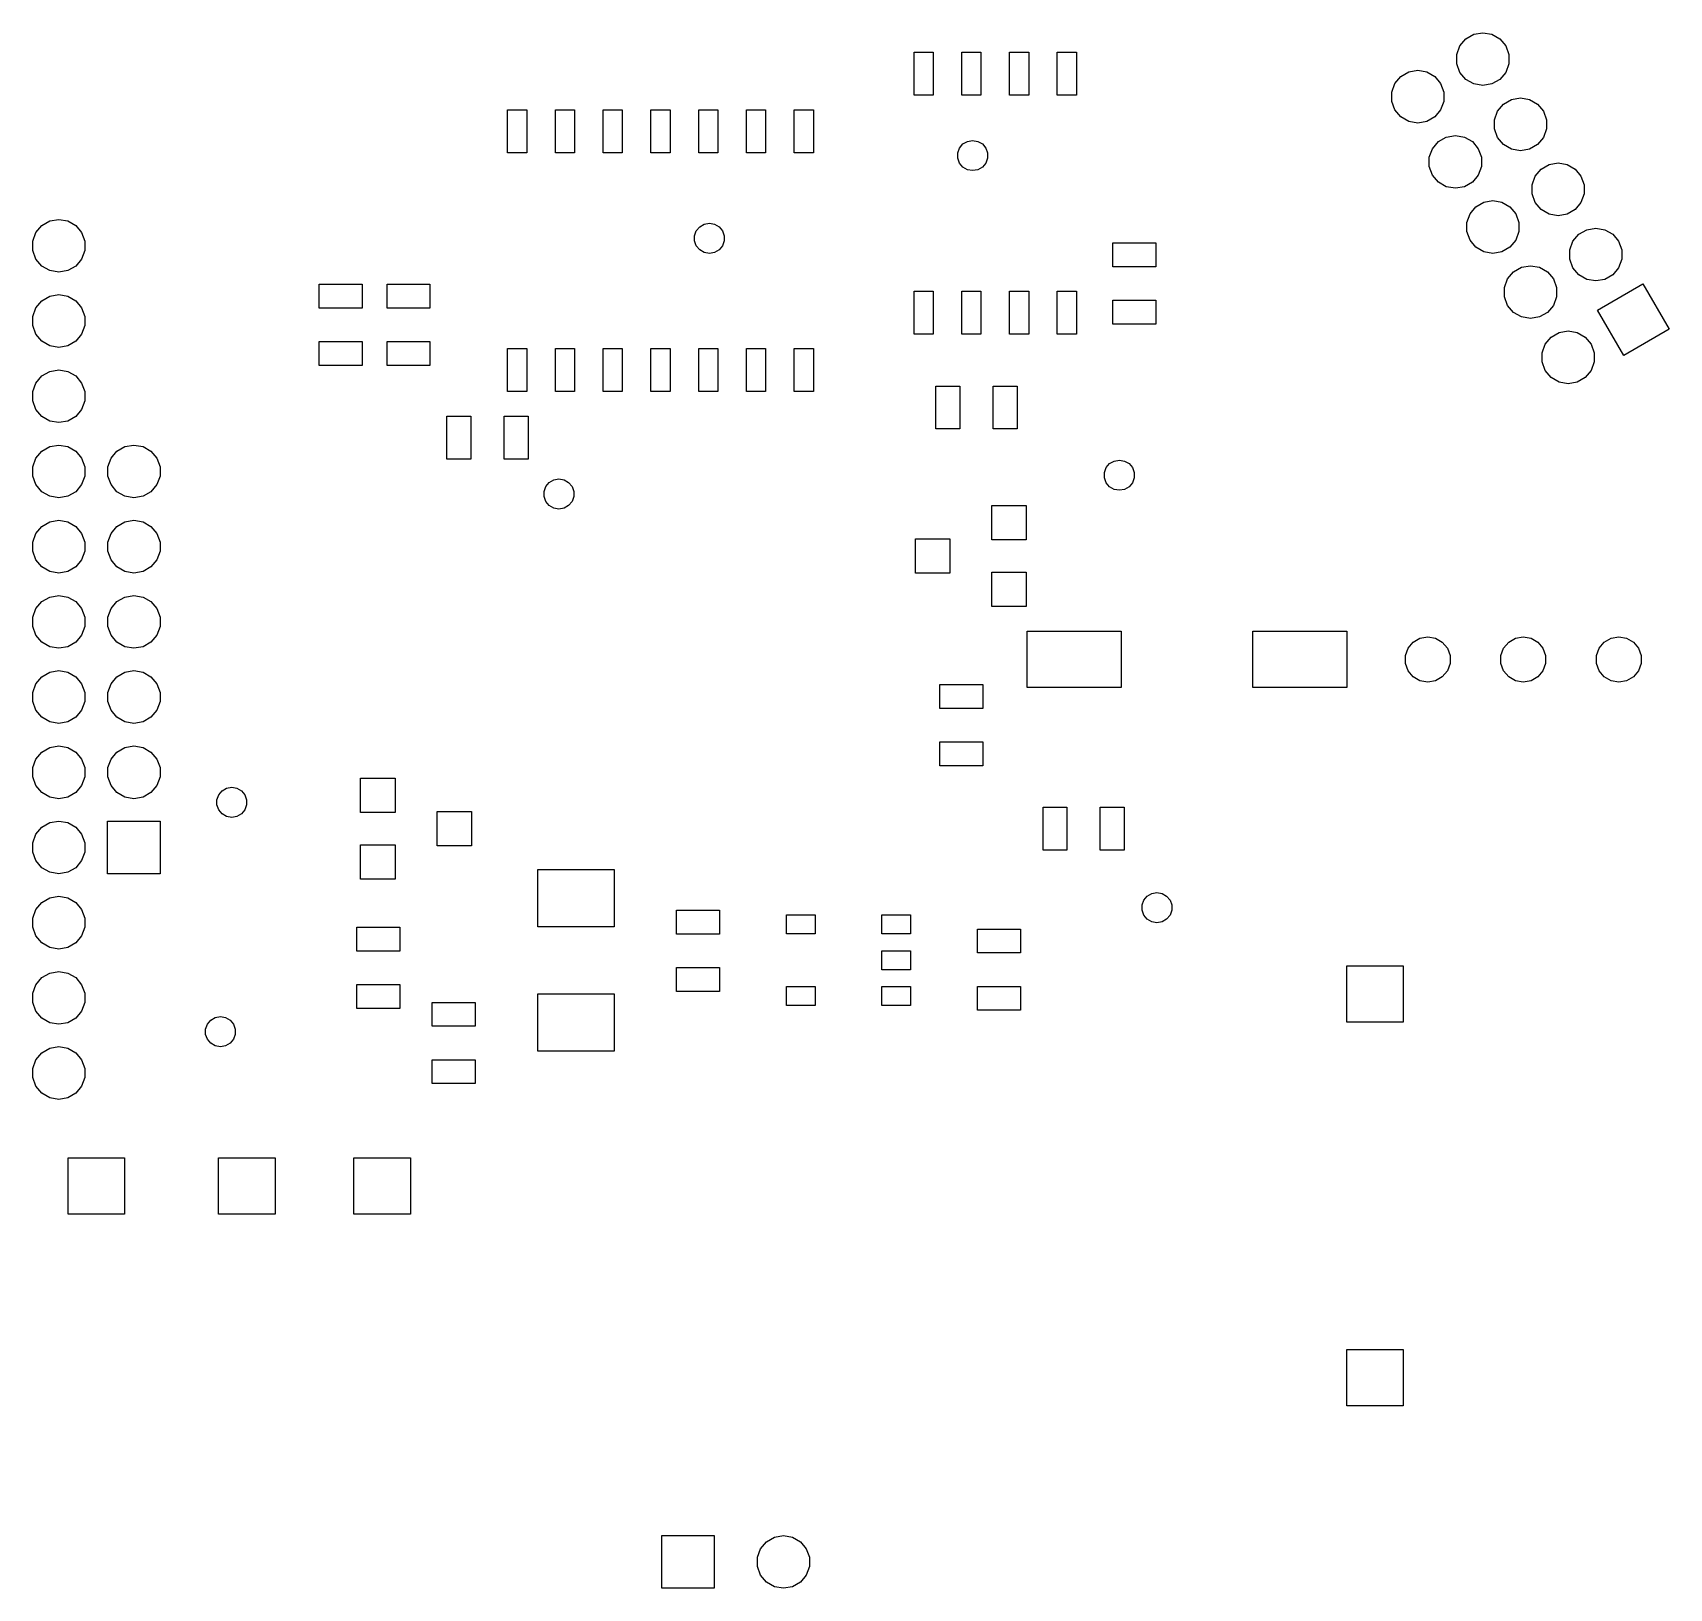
# Model space of a CAD drawing. Extents: x 181.3 to 224.8, y -124.7 to -83.3.
import ezdxf

# ---------------------------------------------------------------- set-up
doc = ezdxf.new("R2010")
doc.units = 0
doc.header["$MEASUREMENT"] = 0
doc.layers.add('BLACK', color=7, linetype='CONTINUOUS')

msp = doc.modelspace()

# ---------------------------------------------------------------- linework, layer by layer
at = {"layer": 'Black'}
for p, q in [((219.257, -83.6846), (219.414, -83.4976)), ((219.414, -83.4976), (219.626, -83.3756)), ((219.626, -83.3756), (219.866, -83.3332)), ((219.866, -83.3332), (220.106, -83.3756)), ((220.106, -83.3756), (220.318, -83.4976)), ((220.318, -83.4976), (220.475, -83.6846)), ((204.741, -84.9965), (204.741, -83.8535)), ((204.741, -83.8535), (205.249, -83.8535)), ((205.249, -83.8535), (205.249, -84.9965)), ((206.011, -84.9965), (206.011, -83.8535)), ((206.011, -83.8535), (206.519, -83.8535)), ((206.519, -83.8535), (206.519, -84.9965)), ((207.281, -84.9965), (207.281, -83.8535)), ((207.281, -83.8535), (207.789, -83.8535)), ((207.789, -83.8535), (207.789, -84.9965)), ((208.551, -84.9965), (208.551, -83.8535)), ((208.551, -83.8535), (209.059, -83.8535)), ((209.059, -83.8535), (209.059, -84.9965)), ((219.174, -83.9139), (219.257, -83.6846)), ((219.174, -84.1579), (219.174, -83.9139)), ((220.475, -83.6846), (220.558, -83.9139)), ((220.558, -83.9139), (220.558, -84.1579)), ((217.682, -84.4976), (217.894, -84.3756)), ((217.894, -84.3756), (218.134, -84.3332)), ((218.134, -84.3332), (218.374, -84.3756)), ((218.374, -84.3756), (218.586, -84.4976)), ((219.257, -84.3872), (219.174, -84.1579)), ((219.414, -84.5742), (219.257, -84.3872)), ((220.475, -84.3872), (220.318, -84.5742)), ((220.558, -84.1579), (220.475, -84.3872)), ((217.442, -84.9139), (217.525, -84.6846)), ((217.525, -84.6846), (217.682, -84.4976)), ((218.586, -84.4976), (218.743, -84.6846)), ((218.743, -84.6846), (218.826, -84.9139)), ((219.626, -84.6962), (219.414, -84.5742)), ((219.866, -84.7386), (219.626, -84.6962)), ((220.106, -84.6962), (219.866, -84.7386)), ((220.318, -84.5742), (220.106, -84.6962)), ((205.249, -84.9965), (204.741, -84.9965)), ((206.519, -84.9965), (206.011, -84.9965)), ((207.789, -84.9965), (207.281, -84.9965)), ((209.059, -84.9965), (208.551, -84.9965)), ((217.442, -85.1579), (217.442, -84.9139)), ((217.525, -85.3872), (217.442, -85.1579)), ((218.826, -85.1579), (218.743, -85.3872)), ((218.826, -84.9139), (218.826, -85.1579)), ((220.257, -85.4166), (220.414, -85.2297)), ((220.414, -85.2297), (220.626, -85.1077)), ((220.626, -85.1077), (220.866, -85.0653)), ((220.866, -85.0653), (221.106, -85.1077)), ((221.106, -85.1077), (221.318, -85.2297)), ((221.318, -85.2297), (221.475, -85.4166)), ((193.936, -86.5235), (193.936, -85.3805)), ((193.936, -85.3805), (194.444, -85.3805)), ((194.444, -85.3805), (194.444, -86.5235)), ((195.206, -86.5235), (195.206, -85.3805)), ((195.206, -85.3805), (195.714, -85.3805)), ((195.714, -85.3805), (195.714, -86.5235)), ((196.476, -86.5235), (196.476, -85.3805)), ((196.476, -85.3805), (196.984, -85.3805)), ((196.984, -85.3805), (196.984, -86.5235)), ((197.746, -86.5235), (197.746, -85.3805)), ((197.746, -85.3805), (198.254, -85.3805)), ((198.254, -85.3805), (198.254, -86.5235)), ((199.016, -86.5235), (199.016, -85.3805)), ((199.016, -85.3805), (199.524, -85.3805)), ((199.524, -85.3805), (199.524, -86.5235)), ((200.286, -86.5235), (200.286, -85.3805)), ((200.286, -85.3805), (200.794, -85.3805)), ((200.794, -85.3805), (200.794, -86.5235)), ((201.556, -86.5235), (201.556, -85.3805)), ((201.556, -85.3805), (202.064, -85.3805)), ((202.064, -85.3805), (202.064, -86.5235)), ((217.682, -85.5742), (217.525, -85.3872)), ((217.894, -85.6962), (217.682, -85.5742)), ((218.134, -85.7386), (217.894, -85.6962)), ((218.374, -85.6962), (218.134, -85.7386)), ((218.586, -85.5742), (218.374, -85.6962)), ((218.743, -85.3872), (218.586, -85.5742)), ((220.174, -85.6459), (220.257, -85.4166)), ((220.174, -85.89), (220.174, -85.6459)), ((221.475, -85.4166), (221.558, -85.6459)), ((221.558, -85.6459), (221.558, -85.89)), ((218.682, -86.2297), (218.894, -86.1077)), ((218.894, -86.1077), (219.134, -86.0653)), ((219.134, -86.0653), (219.374, -86.1077)), ((219.374, -86.1077), (219.586, -86.2297)), ((220.257, -86.1193), (220.174, -85.89)), ((220.414, -86.3062), (220.257, -86.1193)), ((221.475, -86.1193), (221.318, -86.3062)), ((221.558, -85.89), (221.475, -86.1193)), ((194.444, -86.5235), (193.936, -86.5235)), ((195.714, -86.5235), (195.206, -86.5235)), ((196.984, -86.5235), (196.476, -86.5235)), ((198.254, -86.5235), (197.746, -86.5235)), ((199.524, -86.5235), (199.016, -86.5235)), ((200.794, -86.5235), (200.286, -86.5235)), ((202.064, -86.5235), (201.556, -86.5235)), ((205.905, -86.5303), (205.952, -86.3992)), ((205.905, -86.6697), (205.905, -86.5303)), ((205.952, -86.3992), (206.042, -86.2924)), ((206.042, -86.2924), (206.163, -86.2227)), ((206.163, -86.2227), (206.3, -86.1985)), ((206.3, -86.1985), (206.437, -86.2227)), ((206.437, -86.2227), (206.558, -86.2924)), ((206.558, -86.2924), (206.648, -86.3992)), ((206.648, -86.3992), (206.695, -86.5303)), ((206.695, -86.5303), (206.695, -86.6697)), ((218.442, -86.6459), (218.525, -86.4166)), ((218.525, -86.4166), (218.682, -86.2297)), ((219.586, -86.2297), (219.743, -86.4166)), ((219.743, -86.4166), (219.826, -86.6459)), ((220.626, -86.4282), (220.414, -86.3062)), ((220.866, -86.4706), (220.626, -86.4282)), ((221.106, -86.4282), (220.866, -86.4706)), ((221.318, -86.3062), (221.106, -86.4282)), ((205.952, -86.8008), (205.905, -86.6697)), ((206.042, -86.9076), (205.952, -86.8008)), ((206.163, -86.9773), (206.042, -86.9076)), ((206.3, -87.0015), (206.163, -86.9773)), ((206.437, -86.9773), (206.3, -87.0015)), ((206.558, -86.9076), (206.437, -86.9773)), ((206.648, -86.8008), (206.558, -86.9076)), ((206.695, -86.6697), (206.648, -86.8008)), ((218.442, -86.89), (218.442, -86.6459)), ((218.525, -87.1193), (218.442, -86.89)), ((219.826, -86.89), (219.743, -87.1193)), ((219.826, -86.6459), (219.826, -86.89)), ((221.257, -87.1487), (221.414, -86.9617)), ((221.414, -86.9617), (221.626, -86.8397)), ((221.626, -86.8397), (221.866, -86.7973)), ((221.866, -86.7973), (222.106, -86.8397)), ((222.106, -86.8397), (222.318, -86.9617)), ((222.318, -86.9617), (222.475, -87.1487)), ((218.682, -87.3062), (218.525, -87.1193)), ((218.894, -87.4282), (218.682, -87.3062)), ((219.134, -87.4706), (218.894, -87.4282)), ((219.374, -87.4282), (219.134, -87.4706)), ((219.586, -87.3062), (219.374, -87.4282)), ((219.743, -87.1193), (219.586, -87.3062)), ((221.174, -87.378), (221.257, -87.1487)), ((221.174, -87.622), (221.174, -87.378)), ((222.475, -87.1487), (222.558, -87.378)), ((222.558, -87.378), (222.558, -87.622)), ((219.682, -87.9617), (219.894, -87.8397)), ((219.894, -87.8397), (220.134, -87.7973)), ((220.134, -87.7973), (220.374, -87.8397)), ((220.374, -87.8397), (220.586, -87.9617)), ((221.257, -87.8513), (221.174, -87.622)), ((221.414, -88.0383), (221.257, -87.8513)), ((222.475, -87.8513), (222.318, -88.0383)), ((222.558, -87.622), (222.475, -87.8513)), ((181.76, -88.3397), (182, -88.2973)), ((182, -88.2973), (182.24, -88.3397)), ((219.442, -88.378), (219.525, -88.1487)), ((219.525, -88.1487), (219.682, -87.9617)), ((220.586, -87.9617), (220.743, -88.1487)), ((220.743, -88.1487), (220.826, -88.378)), ((221.626, -88.1603), (221.414, -88.0383)), ((221.866, -88.2027), (221.626, -88.1603)), ((222.106, -88.1603), (221.866, -88.2027)), ((222.318, -88.0383), (222.106, -88.1603)), ((181.308, -88.878), (181.391, -88.6487)), ((181.391, -88.6487), (181.548, -88.4617)), ((181.548, -88.4617), (181.76, -88.3397)), ((182.24, -88.3397), (182.452, -88.4617)), ((182.452, -88.4617), (182.609, -88.6487)), ((182.609, -88.6487), (182.692, -88.878)), ((198.905, -88.7303), (198.952, -88.5992)), ((198.905, -88.8697), (198.905, -88.7303)), ((198.952, -88.5992), (199.042, -88.4924)), ((199.042, -88.4924), (199.163, -88.4227)), ((199.163, -88.4227), (199.3, -88.3985)), ((199.3, -88.3985), (199.437, -88.4227)), ((199.437, -88.4227), (199.558, -88.4924)), ((199.558, -88.4924), (199.648, -88.5992)), ((199.648, -88.5992), (199.695, -88.7303)), ((199.695, -88.7303), (199.695, -88.8697)), ((219.442, -88.622), (219.442, -88.378)), ((219.525, -88.8513), (219.442, -88.622)), ((220.826, -88.622), (220.743, -88.8513)), ((220.826, -88.378), (220.826, -88.622)), ((222.257, -88.8807), (222.414, -88.6938)), ((222.414, -88.6938), (222.626, -88.5718)), ((222.626, -88.5718), (222.866, -88.5294)), ((222.866, -88.5294), (223.106, -88.5718)), ((223.106, -88.5718), (223.318, -88.6938)), ((223.318, -88.6938), (223.475, -88.8807)), ((181.308, -89.122), (181.308, -88.878)), ((181.391, -89.3513), (181.308, -89.122)), ((182.692, -89.122), (182.609, -89.3513)), ((182.692, -88.878), (182.692, -89.122)), ((198.952, -89.0008), (198.905, -88.8697)), ((199.042, -89.1076), (198.952, -89.0008)), ((199.163, -89.1773), (199.042, -89.1076)), ((199.3, -89.2015), (199.163, -89.1773)), ((199.437, -89.1773), (199.3, -89.2015)), ((199.558, -89.1076), (199.437, -89.1773)), ((199.648, -89.0008), (199.558, -89.1076)), ((199.695, -88.8697), (199.648, -89.0008)), ((210.028, -89.5555), (210.028, -88.9205)), ((210.028, -88.9205), (211.171, -88.9205)), ((211.171, -88.9205), (211.171, -89.5555)), ((219.682, -89.0383), (219.525, -88.8513)), ((219.894, -89.1603), (219.682, -89.0383)), ((220.134, -89.2027), (219.894, -89.1603)), ((220.374, -89.1603), (220.134, -89.2027)), ((220.586, -89.0383), (220.374, -89.1603)), ((220.743, -88.8513), (220.586, -89.0383)), ((222.174, -89.11), (222.257, -88.8807)), ((222.174, -89.3541), (222.174, -89.11)), ((223.475, -88.8807), (223.558, -89.11)), ((223.558, -89.11), (223.558, -89.3541)), ((181.548, -89.5383), (181.391, -89.3513)), ((181.76, -89.6603), (181.548, -89.5383)), ((182.452, -89.5383), (182.24, -89.6603)), ((182.609, -89.3513), (182.452, -89.5383)), ((211.171, -89.5555), (210.028, -89.5555)), ((220.682, -89.6938), (220.894, -89.5718)), ((220.894, -89.5718), (221.134, -89.5294)), ((221.134, -89.5294), (221.374, -89.5718)), ((221.374, -89.5718), (221.586, -89.6938)), ((222.257, -89.5834), (222.174, -89.3541)), ((222.414, -89.7703), (222.257, -89.5834)), ((223.475, -89.5834), (223.318, -89.7703)), ((223.558, -89.3541), (223.475, -89.5834)), ((182, -89.7027), (181.76, -89.6603)), ((182.24, -89.6603), (182, -89.7027)), ((188.928, -90.6555), (188.928, -90.0205)), ((188.928, -90.0205), (190.071, -90.0205)), ((190.071, -90.0205), (190.071, -90.6555)), ((190.728, -90.6555), (190.728, -90.0205)), ((190.728, -90.0205), (191.871, -90.0205)), ((191.871, -90.0205), (191.871, -90.6555)), ((220.442, -90.11), (220.525, -89.8807)), ((220.525, -89.8807), (220.682, -89.6938)), ((221.586, -89.6938), (221.743, -89.8807)), ((221.743, -89.8807), (221.826, -90.11)), ((222.626, -89.8923), (222.414, -89.7703)), ((222.866, -89.9347), (222.626, -89.8923)), ((223.106, -89.8923), (222.866, -89.9347)), ((222.91, -90.7079), (224.122, -90.0079)), ((223.318, -89.7703), (223.106, -89.8923)), ((224.122, -90.0079), (224.822, -91.2203)), ((181.391, -90.6487), (181.548, -90.4617)), ((181.548, -90.4617), (181.76, -90.3397)), ((181.76, -90.3397), (182, -90.2973)), ((182, -90.2973), (182.24, -90.3397)), ((182.24, -90.3397), (182.452, -90.4617)), ((182.452, -90.4617), (182.609, -90.6487)), ((204.741, -91.3465), (204.741, -90.2035)), ((204.741, -90.2035), (205.249, -90.2035)), ((205.249, -90.2035), (205.249, -91.3465)), ((206.011, -91.3465), (206.011, -90.2035)), ((206.011, -90.2035), (206.519, -90.2035)), ((206.519, -90.2035), (206.519, -91.3465)), ((207.281, -91.3465), (207.281, -90.2035)), ((207.281, -90.2035), (207.789, -90.2035)), ((207.789, -90.2035), (207.789, -91.3465)), ((208.551, -91.3465), (208.551, -90.2035)), ((208.551, -90.2035), (209.059, -90.2035)), ((209.059, -90.2035), (209.059, -91.3465)), ((210.028, -91.0795), (210.028, -90.4445)), ((210.028, -90.4445), (211.171, -90.4445)), ((211.171, -90.4445), (211.171, -91.0795)), ((220.442, -90.3541), (220.442, -90.11)), ((220.525, -90.5834), (220.442, -90.3541)), ((221.826, -90.3541), (221.743, -90.5834)), ((221.826, -90.11), (221.826, -90.3541)), ((181.308, -90.878), (181.391, -90.6487)), ((181.308, -91.122), (181.308, -90.878)), ((182.609, -90.6487), (182.692, -90.878)), ((182.692, -90.878), (182.692, -91.122)), ((190.071, -90.6555), (188.928, -90.6555)), ((191.871, -90.6555), (190.728, -90.6555)), ((220.682, -90.7703), (220.525, -90.5834)), ((220.894, -90.8923), (220.682, -90.7703)), ((221.134, -90.9347), (220.894, -90.8923)), ((221.374, -90.8923), (221.134, -90.9347)), ((221.586, -90.7703), (221.374, -90.8923)), ((221.743, -90.5834), (221.586, -90.7703)), ((223.61, -91.9203), (222.91, -90.7079)), ((181.391, -91.3513), (181.308, -91.122)), ((181.548, -91.5383), (181.391, -91.3513)), ((182.609, -91.3513), (182.452, -91.5383)), ((182.692, -91.122), (182.609, -91.3513)), ((205.249, -91.3465), (204.741, -91.3465)), ((206.519, -91.3465), (206.011, -91.3465)), ((207.789, -91.3465), (207.281, -91.3465)), ((209.059, -91.3465), (208.551, -91.3465)), ((211.171, -91.0795), (210.028, -91.0795)), ((221.682, -91.4258), (221.894, -91.3038)), ((221.894, -91.3038), (222.134, -91.2614)), ((222.134, -91.2614), (222.374, -91.3038)), ((222.374, -91.3038), (222.586, -91.4258)), ((224.822, -91.2203), (223.61, -91.9203)), ((181.76, -91.6603), (181.548, -91.5383)), ((182, -91.7027), (181.76, -91.6603)), ((182.24, -91.6603), (182, -91.7027)), ((182.452, -91.5383), (182.24, -91.6603)), ((188.928, -92.1795), (188.928, -91.5445)), ((188.928, -91.5445), (190.071, -91.5445)), ((190.071, -91.5445), (190.071, -92.1795)), ((190.728, -92.1795), (190.728, -91.5445)), ((190.728, -91.5445), (191.871, -91.5445)), ((191.871, -91.5445), (191.871, -92.1795)), ((193.936, -92.8735), (193.936, -91.7305)), ((193.936, -91.7305), (194.444, -91.7305)), ((194.444, -91.7305), (194.444, -92.8735)), ((195.206, -92.8735), (195.206, -91.7305)), ((195.206, -91.7305), (195.714, -91.7305)), ((195.714, -91.7305), (195.714, -92.8735)), ((196.476, -92.8735), (196.476, -91.7305)), ((196.476, -91.7305), (196.984, -91.7305)), ((196.984, -91.7305), (196.984, -92.8735)), ((197.746, -92.8735), (197.746, -91.7305)), ((197.746, -91.7305), (198.254, -91.7305)), ((198.254, -91.7305), (198.254, -92.8735)), ((199.016, -92.8735), (199.016, -91.7305)), ((199.016, -91.7305), (199.524, -91.7305)), ((199.524, -91.7305), (199.524, -92.8735)), ((200.286, -92.8735), (200.286, -91.7305)), ((200.286, -91.7305), (200.794, -91.7305)), ((200.794, -91.7305), (200.794, -92.8735)), ((201.556, -92.8735), (201.556, -91.7305)), ((201.556, -91.7305), (202.064, -91.7305)), ((202.064, -91.7305), (202.064, -92.8735)), ((221.442, -91.8421), (221.525, -91.6128)), ((221.525, -91.6128), (221.682, -91.4258)), ((222.586, -91.4258), (222.743, -91.6128)), ((222.743, -91.6128), (222.826, -91.8421)), ((190.071, -92.1795), (188.928, -92.1795)), ((191.871, -92.1795), (190.728, -92.1795)), ((221.442, -92.0861), (221.442, -91.8421)), ((221.525, -92.3154), (221.442, -92.0861)), ((222.826, -92.0861), (222.743, -92.3154)), ((222.826, -91.8421), (222.826, -92.0861)), ((181.308, -92.878), (181.391, -92.6487)), ((181.391, -92.6487), (181.548, -92.4617)), ((181.548, -92.4617), (181.76, -92.3397)), ((181.76, -92.3397), (182, -92.2973)), ((182, -92.2973), (182.24, -92.3397)), ((182.24, -92.3397), (182.452, -92.4617)), ((182.452, -92.4617), (182.609, -92.6487)), ((182.609, -92.6487), (182.692, -92.878)), ((221.682, -92.5024), (221.525, -92.3154)), ((221.894, -92.6244), (221.682, -92.5024)), ((222.134, -92.6668), (221.894, -92.6244)), ((222.374, -92.6244), (222.134, -92.6668)), ((222.586, -92.5024), (222.374, -92.6244)), ((222.743, -92.3154), (222.586, -92.5024)), ((181.308, -93.122), (181.308, -92.878)), ((182.692, -92.878), (182.692, -93.122)), ((194.444, -92.8735), (193.936, -92.8735)), ((195.714, -92.8735), (195.206, -92.8735)), ((196.984, -92.8735), (196.476, -92.8735)), ((198.254, -92.8735), (197.746, -92.8735)), ((199.524, -92.8735), (199.016, -92.8735)), ((200.794, -92.8735), (200.286, -92.8735)), ((202.064, -92.8735), (201.556, -92.8735)), ((205.32, -93.8715), (205.32, -92.7285)), ((205.32, -92.7285), (205.956, -92.7285)), ((205.956, -92.7285), (205.956, -93.8715)), ((206.844, -93.8715), (206.844, -92.7285)), ((206.844, -92.7285), (207.48, -92.7285)), ((207.48, -92.7285), (207.48, -93.8715)), ((181.391, -93.3513), (181.308, -93.122)), ((181.548, -93.5383), (181.391, -93.3513)), ((181.76, -93.6603), (181.548, -93.5383)), ((182.452, -93.5383), (182.24, -93.6603)), ((182.609, -93.3513), (182.452, -93.5383)), ((182.692, -93.122), (182.609, -93.3513)), ((192.32, -94.6715), (192.32, -93.5285)), ((192.32, -93.5285), (192.956, -93.5285)), ((192.956, -93.5285), (192.956, -94.6715)), ((193.844, -94.6715), (193.844, -93.5285)), ((193.844, -93.5285), (194.48, -93.5285)), ((194.48, -93.5285), (194.48, -94.6715)), ((182, -93.7027), (181.76, -93.6603)), ((182.24, -93.6603), (182, -93.7027)), ((205.956, -93.8715), (205.32, -93.8715)), ((207.48, -93.8715), (206.844, -93.8715)), ((181.548, -94.4617), (181.76, -94.3397)), ((181.76, -94.3397), (182, -94.2973)), ((182, -94.2973), (182.24, -94.3397)), ((182.24, -94.3397), (182.452, -94.4617)), ((183.548, -94.4617), (183.76, -94.3397)), ((183.76, -94.3397), (184, -94.2973)), ((184, -94.2973), (184.24, -94.3397)), ((184.24, -94.3397), (184.452, -94.4617)), ((181.308, -94.878), (181.391, -94.6487)), ((181.391, -94.6487), (181.548, -94.4617)), ((182.452, -94.4617), (182.609, -94.6487)), ((182.609, -94.6487), (182.692, -94.878)), ((183.308, -94.878), (183.391, -94.6487)), ((183.391, -94.6487), (183.548, -94.4617)), ((184.452, -94.4617), (184.609, -94.6487)), ((184.609, -94.6487), (184.692, -94.878)), ((192.956, -94.6715), (192.32, -94.6715)), ((194.48, -94.6715), (193.844, -94.6715)), ((209.852, -94.8992), (209.942, -94.7924)), ((209.942, -94.7924), (210.063, -94.7227)), ((210.063, -94.7227), (210.2, -94.6985)), ((210.2, -94.6985), (210.337, -94.7227)), ((210.337, -94.7227), (210.458, -94.7924)), ((210.458, -94.7924), (210.548, -94.8992)), ((181.308, -95.122), (181.308, -94.878)), ((181.391, -95.3513), (181.308, -95.122)), ((182.692, -95.122), (182.609, -95.3513)), ((182.692, -94.878), (182.692, -95.122)), ((183.308, -95.122), (183.308, -94.878)), ((183.391, -95.3513), (183.308, -95.122)), ((184.692, -95.122), (184.609, -95.3513)), ((184.692, -94.878), (184.692, -95.122)), ((194.952, -95.3992), (195.042, -95.2924)), ((195.042, -95.2924), (195.163, -95.2227)), ((195.163, -95.2227), (195.3, -95.1985)), ((195.3, -95.1985), (195.437, -95.2227)), ((195.437, -95.2227), (195.558, -95.2924)), ((195.558, -95.2924), (195.648, -95.3992)), ((209.805, -95.0303), (209.852, -94.8992)), ((209.805, -95.1697), (209.805, -95.0303)), ((209.852, -95.3008), (209.805, -95.1697)), ((210.548, -94.8992), (210.595, -95.0303)), ((210.595, -95.1697), (210.548, -95.3008)), ((210.595, -95.0303), (210.595, -95.1697)), ((181.548, -95.5383), (181.391, -95.3513)), ((181.76, -95.6603), (181.548, -95.5383)), ((182, -95.7027), (181.76, -95.6603)), ((182.24, -95.6603), (182, -95.7027)), ((182.452, -95.5383), (182.24, -95.6603)), ((182.609, -95.3513), (182.452, -95.5383)), ((183.548, -95.5383), (183.391, -95.3513)), ((183.76, -95.6603), (183.548, -95.5383)), ((184, -95.7027), (183.76, -95.6603)), ((184.24, -95.6603), (184, -95.7027)), ((184.452, -95.5383), (184.24, -95.6603)), ((184.609, -95.3513), (184.452, -95.5383)), ((194.905, -95.5303), (194.952, -95.3992)), ((194.905, -95.6697), (194.905, -95.5303)), ((194.952, -95.8008), (194.905, -95.6697)), ((195.648, -95.3992), (195.695, -95.5303)), ((195.695, -95.6697), (195.648, -95.8008)), ((195.695, -95.5303), (195.695, -95.6697)), ((209.942, -95.4076), (209.852, -95.3008)), ((210.063, -95.4773), (209.942, -95.4076)), ((210.2, -95.5015), (210.063, -95.4773)), ((210.337, -95.4773), (210.2, -95.5015)), ((210.458, -95.4076), (210.337, -95.4773)), ((210.548, -95.3008), (210.458, -95.4076)), ((195.042, -95.9076), (194.952, -95.8008)), ((195.163, -95.9773), (195.042, -95.9076)), ((195.3, -96.0015), (195.163, -95.9773)), ((195.437, -95.9773), (195.3, -96.0015)), ((195.558, -95.9076), (195.437, -95.9773)), ((195.648, -95.8008), (195.558, -95.9076)), ((206.809, -96.8182), (206.809, -95.9038)), ((206.809, -95.9038), (207.723, -95.9038)), ((207.723, -95.9038), (207.723, -96.8182)), ((181.391, -96.6487), (181.548, -96.4617)), ((181.548, -96.4617), (181.76, -96.3397)), ((181.76, -96.3397), (182, -96.2973)), ((182, -96.2973), (182.24, -96.3397)), ((182.24, -96.3397), (182.452, -96.4617)), ((182.452, -96.4617), (182.609, -96.6487)), ((183.391, -96.6487), (183.548, -96.4617)), ((183.548, -96.4617), (183.76, -96.3397)), ((183.76, -96.3397), (184, -96.2973)), ((184, -96.2973), (184.24, -96.3397)), ((184.24, -96.3397), (184.452, -96.4617)), ((184.452, -96.4617), (184.609, -96.6487)), ((181.308, -96.878), (181.391, -96.6487)), ((181.308, -97.122), (181.308, -96.878)), ((182.609, -96.6487), (182.692, -96.878)), ((182.692, -96.878), (182.692, -97.122)), ((183.308, -96.878), (183.391, -96.6487)), ((183.308, -97.122), (183.308, -96.878)), ((184.609, -96.6487), (184.692, -96.878)), ((184.692, -96.878), (184.692, -97.122)), ((204.777, -97.7072), (204.777, -96.7928)), ((204.777, -96.7928), (205.691, -96.7928)), ((205.691, -96.7928), (205.691, -97.7072)), ((207.723, -96.8182), (206.809, -96.8182)), ((181.391, -97.3513), (181.308, -97.122)), ((181.548, -97.5383), (181.391, -97.3513)), ((182.609, -97.3513), (182.452, -97.5383)), ((182.692, -97.122), (182.609, -97.3513)), ((183.391, -97.3513), (183.308, -97.122)), ((183.548, -97.5383), (183.391, -97.3513)), ((184.609, -97.3513), (184.452, -97.5383)), ((184.692, -97.122), (184.609, -97.3513)), ((181.76, -97.6603), (181.548, -97.5383)), ((182, -97.7027), (181.76, -97.6603)), ((182.24, -97.6603), (182, -97.7027)), ((182.452, -97.5383), (182.24, -97.6603)), ((183.76, -97.6603), (183.548, -97.5383)), ((184, -97.7027), (183.76, -97.6603)), ((184.24, -97.6603), (184, -97.7027)), ((184.452, -97.5383), (184.24, -97.6603)), ((205.691, -97.7072), (204.777, -97.7072)), ((206.809, -98.5962), (206.809, -97.6818)), ((206.809, -97.6818), (207.723, -97.6818)), ((207.723, -97.6818), (207.723, -98.5962)), ((181.548, -98.4617), (181.76, -98.3397)), ((181.76, -98.3397), (182, -98.2973)), ((182, -98.2973), (182.24, -98.3397)), ((182.24, -98.3397), (182.452, -98.4617)), ((183.548, -98.4617), (183.76, -98.3397)), ((183.76, -98.3397), (184, -98.2973)), ((184, -98.2973), (184.24, -98.3397)), ((184.24, -98.3397), (184.452, -98.4617)), ((181.308, -98.878), (181.391, -98.6487)), ((181.391, -98.6487), (181.548, -98.4617)), ((182.452, -98.4617), (182.609, -98.6487)), ((182.609, -98.6487), (182.692, -98.878)), ((183.308, -98.878), (183.391, -98.6487)), ((183.391, -98.6487), (183.548, -98.4617)), ((184.452, -98.4617), (184.609, -98.6487)), ((184.609, -98.6487), (184.692, -98.878)), ((207.723, -98.5962), (206.809, -98.5962)), ((181.308, -99.122), (181.308, -98.878)), ((181.391, -99.3513), (181.308, -99.122)), ((182.692, -99.122), (182.609, -99.3513)), ((182.692, -98.878), (182.692, -99.122)), ((183.308, -99.122), (183.308, -98.878)), ((183.391, -99.3513), (183.308, -99.122)), ((184.692, -99.122), (184.609, -99.3513)), ((184.692, -98.878), (184.692, -99.122)), ((181.548, -99.5383), (181.391, -99.3513)), ((181.76, -99.6603), (181.548, -99.5383)), ((182.452, -99.5383), (182.24, -99.6603)), ((182.609, -99.3513), (182.452, -99.5383)), ((183.548, -99.5383), (183.391, -99.3513)), ((183.76, -99.6603), (183.548, -99.5383)), ((184.452, -99.5383), (184.24, -99.6603)), ((184.609, -99.3513), (184.452, -99.5383)), ((207.75, -100.75), (207.75, -99.25)), ((207.75, -99.25), (210.25, -99.25)), ((210.25, -99.25), (210.25, -100.75)), ((213.75, -100.75), (213.75, -99.25)), ((213.75, -99.25), (216.25, -99.25)), ((216.25, -99.25), (216.25, -100.75)), ((217.878, -99.6989), (218.013, -99.5386)), ((218.013, -99.5386), (218.194, -99.434)), ((218.194, -99.434), (218.4, -99.3977)), ((218.4, -99.3977), (218.606, -99.434)), ((218.606, -99.434), (218.787, -99.5386)), ((218.787, -99.5386), (218.922, -99.6989)), ((220.418, -99.6989), (220.553, -99.5386)), ((220.553, -99.5386), (220.734, -99.434)), ((220.734, -99.434), (220.94, -99.3977)), ((220.94, -99.3977), (221.146, -99.434)), ((221.146, -99.434), (221.327, -99.5386)), ((221.327, -99.5386), (221.462, -99.6989)), ((222.958, -99.6989), (223.093, -99.5386)), ((223.093, -99.5386), (223.274, -99.434)), ((223.274, -99.434), (223.48, -99.3977)), ((223.48, -99.3977), (223.686, -99.434)), ((223.686, -99.434), (223.867, -99.5386)), ((223.867, -99.5386), (224.002, -99.6989)), ((182, -99.7027), (181.76, -99.6603)), ((182.24, -99.6603), (182, -99.7027)), ((184, -99.7027), (183.76, -99.6603)), ((184.24, -99.6603), (184, -99.7027)), ((217.807, -99.8954), (217.878, -99.6989)), ((217.807, -100.105), (217.807, -99.8954)), ((218.922, -99.6989), (218.993, -99.8954)), ((218.993, -99.8954), (218.993, -100.105)), ((220.347, -99.8954), (220.418, -99.6989)), ((220.347, -100.105), (220.347, -99.8954)), ((221.462, -99.6989), (221.533, -99.8954)), ((221.533, -99.8954), (221.533, -100.105)), ((222.887, -99.8954), (222.958, -99.6989)), ((222.887, -100.105), (222.887, -99.8954)), ((224.002, -99.6989), (224.073, -99.8954)), ((224.073, -99.8954), (224.073, -100.105)), ((181.391, -100.649), (181.548, -100.462)), ((181.548, -100.462), (181.76, -100.34)), ((181.76, -100.34), (182, -100.297)), ((182, -100.297), (182.24, -100.34)), ((182.24, -100.34), (182.452, -100.462)), ((182.452, -100.462), (182.609, -100.649)), ((183.391, -100.649), (183.548, -100.462)), ((183.548, -100.462), (183.76, -100.34)), ((183.76, -100.34), (184, -100.297)), ((184, -100.297), (184.24, -100.34)), ((184.24, -100.34), (184.452, -100.462)), ((184.452, -100.462), (184.609, -100.649)), ((217.878, -100.301), (217.807, -100.105)), ((218.013, -100.461), (217.878, -100.301)), ((218.194, -100.566), (218.013, -100.461)), ((218.787, -100.461), (218.606, -100.566)), ((218.922, -100.301), (218.787, -100.461)), ((218.993, -100.105), (218.922, -100.301)), ((220.418, -100.301), (220.347, -100.105)), ((220.553, -100.461), (220.418, -100.301)), ((220.734, -100.566), (220.553, -100.461)), ((221.327, -100.461), (221.146, -100.566)), ((221.462, -100.301), (221.327, -100.461)), ((221.533, -100.105), (221.462, -100.301)), ((222.958, -100.301), (222.887, -100.105)), ((223.093, -100.461), (222.958, -100.301)), ((223.274, -100.566), (223.093, -100.461)), ((223.867, -100.461), (223.686, -100.566)), ((224.002, -100.301), (223.867, -100.461)), ((224.073, -100.105), (224.002, -100.301)), ((181.308, -100.878), (181.391, -100.649)), ((181.308, -101.122), (181.308, -100.878)), ((182.609, -100.649), (182.692, -100.878)), ((182.692, -100.878), (182.692, -101.122)), ((183.308, -100.878), (183.391, -100.649)), ((183.308, -101.122), (183.308, -100.878)), ((184.609, -100.649), (184.692, -100.878)), ((184.692, -100.878), (184.692, -101.122)), ((205.428, -101.305), (205.428, -100.67)), ((205.428, -100.67), (206.571, -100.67)), ((206.571, -100.67), (206.571, -101.305)), ((210.25, -100.75), (207.75, -100.75)), ((216.25, -100.75), (213.75, -100.75)), ((218.4, -100.602), (218.194, -100.566)), ((218.606, -100.566), (218.4, -100.602)), ((220.94, -100.602), (220.734, -100.566)), ((221.146, -100.566), (220.94, -100.602)), ((223.48, -100.602), (223.274, -100.566)), ((223.686, -100.566), (223.48, -100.602)), ((181.391, -101.351), (181.308, -101.122)), ((181.548, -101.538), (181.391, -101.351)), ((182.609, -101.351), (182.452, -101.538)), ((182.692, -101.122), (182.609, -101.351)), ((183.391, -101.351), (183.308, -101.122)), ((183.548, -101.538), (183.391, -101.351)), ((184.609, -101.351), (184.452, -101.538)), ((184.692, -101.122), (184.609, -101.351)), ((206.571, -101.305), (205.428, -101.305)), ((181.76, -101.66), (181.548, -101.538)), ((182, -101.703), (181.76, -101.66)), ((182.24, -101.66), (182, -101.703)), ((182.452, -101.538), (182.24, -101.66)), ((183.76, -101.66), (183.548, -101.538)), ((184, -101.703), (183.76, -101.66)), ((184.24, -101.66), (184, -101.703)), ((184.452, -101.538), (184.24, -101.66)), ((205.428, -102.829), (205.428, -102.194)), ((205.428, -102.194), (206.571, -102.194)), ((206.571, -102.194), (206.571, -102.829)), ((181.308, -102.878), (181.391, -102.649)), ((181.391, -102.649), (181.548, -102.462)), ((181.548, -102.462), (181.76, -102.34)), ((181.76, -102.34), (182, -102.297)), ((182, -102.297), (182.24, -102.34)), ((182.24, -102.34), (182.452, -102.462)), ((182.452, -102.462), (182.609, -102.649)), ((182.609, -102.649), (182.692, -102.878)), ((183.308, -102.878), (183.391, -102.649)), ((183.391, -102.649), (183.548, -102.462)), ((183.548, -102.462), (183.76, -102.34)), ((183.76, -102.34), (184, -102.297)), ((184, -102.297), (184.24, -102.34)), ((184.24, -102.34), (184.452, -102.462)), ((184.452, -102.462), (184.609, -102.649)), ((184.609, -102.649), (184.692, -102.878)), ((181.308, -103.122), (181.308, -102.878)), ((181.391, -103.351), (181.308, -103.122)), ((182.692, -103.122), (182.609, -103.351)), ((182.692, -102.878), (182.692, -103.122)), ((183.308, -103.122), (183.308, -102.878)), ((183.391, -103.351), (183.308, -103.122)), ((184.692, -103.122), (184.609, -103.351)), ((184.692, -102.878), (184.692, -103.122)), ((206.571, -102.829), (205.428, -102.829)), ((181.548, -103.538), (181.391, -103.351)), ((181.76, -103.66), (181.548, -103.538)), ((182.452, -103.538), (182.24, -103.66)), ((182.609, -103.351), (182.452, -103.538)), ((183.548, -103.538), (183.391, -103.351)), ((183.76, -103.66), (183.548, -103.538)), ((184.452, -103.538), (184.24, -103.66)), ((184.609, -103.351), (184.452, -103.538)), ((186.252, -103.599), (186.342, -103.492)), ((186.342, -103.492), (186.463, -103.423)), ((186.463, -103.423), (186.6, -103.398)), ((186.6, -103.398), (186.737, -103.423)), ((186.737, -103.423), (186.858, -103.492)), ((186.858, -103.492), (186.948, -103.599)), ((190.027, -104.068), (190.027, -103.154)), ((190.027, -103.154), (190.941, -103.154)), ((190.941, -103.154), (190.941, -104.068)), ((182, -103.703), (181.76, -103.66)), ((182.24, -103.66), (182, -103.703)), ((184, -103.703), (183.76, -103.66)), ((184.24, -103.66), (184, -103.703)), ((186.205, -103.73), (186.252, -103.599)), ((186.205, -103.87), (186.205, -103.73)), ((186.252, -104.001), (186.205, -103.87)), ((186.948, -103.599), (186.995, -103.73)), ((186.995, -103.87), (186.948, -104.001)), ((186.995, -103.73), (186.995, -103.87)), ((208.171, -105.072), (208.171, -103.928)), ((208.171, -103.928), (208.805, -103.928)), ((208.805, -103.928), (208.805, -105.072)), ((209.694, -105.072), (209.694, -103.928)), ((209.694, -103.928), (210.329, -103.928)), ((210.329, -103.928), (210.329, -105.072)), ((181.548, -104.462), (181.76, -104.34)), ((181.76, -104.34), (182, -104.297)), ((182, -104.297), (182.24, -104.34)), ((182.24, -104.34), (182.452, -104.462)), ((183.3, -105.7), (183.3, -104.3)), ((183.3, -104.3), (184.7, -104.3)), ((184.7, -104.3), (184.7, -105.7)), ((186.342, -104.108), (186.252, -104.001)), ((186.463, -104.177), (186.342, -104.108)), ((186.6, -104.202), (186.463, -104.177)), ((186.737, -104.177), (186.6, -104.202)), ((186.858, -104.108), (186.737, -104.177)), ((186.948, -104.001), (186.858, -104.108)), ((190.941, -104.068), (190.027, -104.068)), ((192.059, -104.957), (192.059, -104.043)), ((192.059, -104.043), (192.973, -104.043)), ((192.973, -104.043), (192.973, -104.957)), ((181.308, -104.878), (181.391, -104.649)), ((181.391, -104.649), (181.548, -104.462)), ((182.452, -104.462), (182.609, -104.649)), ((182.609, -104.649), (182.692, -104.878)), ((181.308, -105.122), (181.308, -104.878)), ((181.391, -105.351), (181.308, -105.122)), ((182.692, -105.122), (182.609, -105.351)), ((182.692, -104.878), (182.692, -105.122)), ((190.027, -105.846), (190.027, -104.932)), ((190.027, -104.932), (190.941, -104.932)), ((190.941, -104.932), (190.941, -105.846)), ((192.973, -104.957), (192.059, -104.957)), ((208.805, -105.072), (208.171, -105.072)), ((210.329, -105.072), (209.694, -105.072)), ((181.548, -105.538), (181.391, -105.351)), ((181.76, -105.66), (181.548, -105.538)), ((182, -105.703), (181.76, -105.66)), ((182.24, -105.66), (182, -105.703)), ((182.452, -105.538), (182.24, -105.66)), ((182.609, -105.351), (182.452, -105.538)), ((184.7, -105.7), (183.3, -105.7)), ((194.734, -107.111), (194.734, -105.587)), ((194.734, -105.587), (196.766, -105.587)), ((196.766, -105.587), (196.766, -107.111)), ((190.941, -105.846), (190.027, -105.846)), ((181.391, -106.649), (181.548, -106.462)), ((181.548, -106.462), (181.76, -106.34)), ((181.76, -106.34), (182, -106.297)), ((182, -106.297), (182.24, -106.34)), ((182.24, -106.34), (182.452, -106.462)), ((182.452, -106.462), (182.609, -106.649)), ((210.805, -106.53), (210.852, -106.399)), ((210.805, -106.67), (210.805, -106.53)), ((210.852, -106.399), (210.942, -106.292)), ((210.942, -106.292), (211.063, -106.223)), ((211.063, -106.223), (211.2, -106.198)), ((211.2, -106.198), (211.337, -106.223)), ((211.337, -106.223), (211.458, -106.292)), ((211.458, -106.292), (211.548, -106.399)), ((211.548, -106.399), (211.595, -106.53)), ((211.595, -106.53), (211.595, -106.67)), ((181.308, -106.878), (181.391, -106.649)), ((181.308, -107.122), (181.308, -106.878)), ((182.609, -106.649), (182.692, -106.878)), ((182.692, -106.878), (182.692, -107.122)), ((198.428, -107.305), (198.428, -106.67)), ((198.428, -106.67), (199.571, -106.67)), ((199.571, -106.67), (199.571, -107.305)), ((201.349, -107.301), (201.349, -106.793)), ((201.349, -106.793), (202.111, -106.793)), ((202.111, -106.793), (202.111, -107.301)), ((203.889, -107.301), (203.889, -106.793)), ((203.889, -106.793), (204.651, -106.793)), ((204.651, -106.793), (204.651, -107.301)), ((210.852, -106.801), (210.805, -106.67)), ((210.942, -106.908), (210.852, -106.801)), ((211.063, -106.977), (210.942, -106.908)), ((211.2, -107.002), (211.063, -106.977)), ((211.337, -106.977), (211.2, -107.002)), ((211.458, -106.908), (211.337, -106.977)), ((211.548, -106.801), (211.458, -106.908)), ((211.595, -106.67), (211.548, -106.801)), ((181.391, -107.351), (181.308, -107.122)), ((181.548, -107.538), (181.391, -107.351)), ((182.609, -107.351), (182.452, -107.538)), ((182.692, -107.122), (182.609, -107.351)), ((189.928, -107.755), (189.928, -107.12)), ((189.928, -107.12), (191.071, -107.12)), ((191.071, -107.12), (191.071, -107.755)), ((196.766, -107.111), (194.734, -107.111)), ((199.571, -107.305), (198.428, -107.305)), ((202.111, -107.301), (201.349, -107.301)), ((204.651, -107.301), (203.889, -107.301)), ((206.428, -107.805), (206.428, -107.17)), ((206.428, -107.17), (207.571, -107.17)), ((207.571, -107.17), (207.571, -107.805)), ((181.76, -107.66), (181.548, -107.538)), ((182, -107.703), (181.76, -107.66)), ((182.24, -107.66), (182, -107.703)), ((182.452, -107.538), (182.24, -107.66)), ((191.071, -107.755), (189.928, -107.755)), ((203.889, -108.254), (203.889, -107.746)), ((203.889, -107.746), (204.651, -107.746)), ((204.651, -107.746), (204.651, -108.254)), ((207.571, -107.805), (206.428, -107.805)), ((181.548, -108.462), (181.76, -108.34)), ((181.76, -108.34), (182, -108.297)), ((182, -108.297), (182.24, -108.34)), ((182.24, -108.34), (182.452, -108.462)), ((198.428, -108.829), (198.428, -108.194)), ((198.428, -108.194), (199.571, -108.194)), ((199.571, -108.194), (199.571, -108.829)), ((204.651, -108.254), (203.889, -108.254)), ((216.25, -109.65), (216.25, -108.15)), ((216.25, -108.15), (217.75, -108.15)), ((217.75, -108.15), (217.75, -109.65)), ((181.308, -108.878), (181.391, -108.649)), ((181.391, -108.649), (181.548, -108.462)), ((182.452, -108.462), (182.609, -108.649)), ((182.609, -108.649), (182.692, -108.878)), ((189.928, -109.279), (189.928, -108.644)), ((189.928, -108.644), (191.071, -108.644)), ((191.071, -108.644), (191.071, -109.279)), ((201.349, -109.206), (201.349, -108.698)), ((201.349, -108.698), (202.111, -108.698)), ((202.111, -108.698), (202.111, -109.206)), ((203.889, -109.206), (203.889, -108.698)), ((203.889, -108.698), (204.651, -108.698)), ((204.651, -108.698), (204.651, -109.206)), ((206.428, -109.329), (206.428, -108.694)), ((206.428, -108.694), (207.571, -108.694)), ((207.571, -108.694), (207.571, -109.329)), ((181.308, -109.122), (181.308, -108.878)), ((181.391, -109.351), (181.308, -109.122)), ((182.692, -109.122), (182.609, -109.351)), ((182.692, -108.878), (182.692, -109.122)), ((191.928, -109.755), (191.928, -109.12)), ((191.928, -109.12), (193.071, -109.12)), ((193.071, -109.12), (193.071, -109.755)), ((194.734, -110.413), (194.734, -108.889)), ((194.734, -108.889), (196.766, -108.889)), ((196.766, -108.889), (196.766, -110.413)), ((199.571, -108.829), (198.428, -108.829)), ((202.111, -109.206), (201.349, -109.206)), ((204.651, -109.206), (203.889, -109.206)), ((181.548, -109.538), (181.391, -109.351)), ((181.76, -109.66), (181.548, -109.538)), ((182.452, -109.538), (182.24, -109.66)), ((182.609, -109.351), (182.452, -109.538)), ((185.952, -109.699), (186.042, -109.592)), ((186.042, -109.592), (186.163, -109.523)), ((186.163, -109.523), (186.3, -109.498)), ((186.3, -109.498), (186.437, -109.523)), ((186.437, -109.523), (186.558, -109.592)), ((186.558, -109.592), (186.648, -109.699)), ((191.071, -109.279), (189.928, -109.279)), ((207.571, -109.329), (206.428, -109.329)), ((217.75, -109.65), (216.25, -109.65)), ((182, -109.703), (181.76, -109.66)), ((182.24, -109.66), (182, -109.703)), ((185.905, -109.83), (185.952, -109.699)), ((185.905, -109.97), (185.905, -109.83)), ((185.952, -110.101), (185.905, -109.97)), ((186.648, -109.699), (186.695, -109.83)), ((186.695, -109.97), (186.648, -110.101)), ((186.695, -109.83), (186.695, -109.97)), ((193.071, -109.755), (191.928, -109.755)), ((181.391, -110.649), (181.548, -110.462)), ((181.548, -110.462), (181.76, -110.34)), ((181.76, -110.34), (182, -110.297)), ((182, -110.297), (182.24, -110.34)), ((182.24, -110.34), (182.452, -110.462)), ((182.452, -110.462), (182.609, -110.649)), ((186.042, -110.208), (185.952, -110.101)), ((186.163, -110.277), (186.042, -110.208)), ((186.3, -110.302), (186.163, -110.277)), ((186.437, -110.277), (186.3, -110.302)), ((186.558, -110.208), (186.437, -110.277)), ((186.648, -110.101), (186.558, -110.208)), ((196.766, -110.413), (194.734, -110.413)), ((181.308, -110.878), (181.391, -110.649)), ((181.308, -111.122), (181.308, -110.878)), ((182.609, -110.649), (182.692, -110.878)), ((182.692, -110.878), (182.692, -111.122)), ((191.928, -111.279), (191.928, -110.644)), ((191.928, -110.644), (193.071, -110.644)), ((193.071, -110.644), (193.071, -111.279)), ((181.391, -111.351), (181.308, -111.122)), ((181.548, -111.538), (181.391, -111.351)), ((182.609, -111.351), (182.452, -111.538)), ((182.692, -111.122), (182.609, -111.351)), ((193.071, -111.279), (191.928, -111.279)), ((181.76, -111.66), (181.548, -111.538)), ((182, -111.703), (181.76, -111.66)), ((182.24, -111.66), (182, -111.703)), ((182.452, -111.538), (182.24, -111.66)), ((182.25, -114.75), (182.25, -113.25)), ((182.25, -113.25), (183.75, -113.25)), ((183.75, -113.25), (183.75, -114.75)), ((186.25, -114.75), (186.25, -113.25)), ((186.25, -113.25), (187.75, -113.25)), ((187.75, -113.25), (187.75, -114.75)), ((189.85, -114.75), (189.85, -113.25)), ((189.85, -113.25), (191.35, -113.25)), ((191.35, -113.25), (191.35, -114.75)), ((183.75, -114.75), (182.25, -114.75)), ((187.75, -114.75), (186.25, -114.75)), ((191.35, -114.75), (189.85, -114.75)), ((216.25, -119.85), (216.25, -118.35)), ((216.25, -118.35), (217.75, -118.35)), ((217.75, -118.35), (217.75, -119.85)), ((217.75, -119.85), (216.25, -119.85)), ((198.031, -124.698), (198.031, -123.301)), ((198.031, -123.301), (199.428, -123.301)), ((199.428, -123.301), (199.428, -124.698)), ((200.663, -123.649), (200.819, -123.463)), ((200.819, -123.463), (201.03, -123.341)), ((201.03, -123.341), (201.27, -123.299)), ((201.27, -123.299), (201.51, -123.341)), ((201.51, -123.341), (201.721, -123.463)), ((201.721, -123.463), (201.877, -123.649)), ((200.579, -123.878), (200.663, -123.649)), ((200.579, -124.122), (200.579, -123.878)), ((201.877, -123.649), (201.961, -123.878)), ((201.961, -123.878), (201.961, -124.122)), ((200.663, -124.351), (200.579, -124.122)), ((200.819, -124.537), (200.663, -124.351)), ((201.877, -124.351), (201.721, -124.537)), ((201.961, -124.122), (201.877, -124.351)), ((199.428, -124.698), (198.031, -124.698)), ((201.03, -124.659), (200.819, -124.537)), ((201.27, -124.701), (201.03, -124.659)), ((201.51, -124.659), (201.27, -124.701)), ((201.721, -124.537), (201.51, -124.659))]:
    msp.add_line(p, q, dxfattribs=at)

doc.saveas('drawing.dxf')
